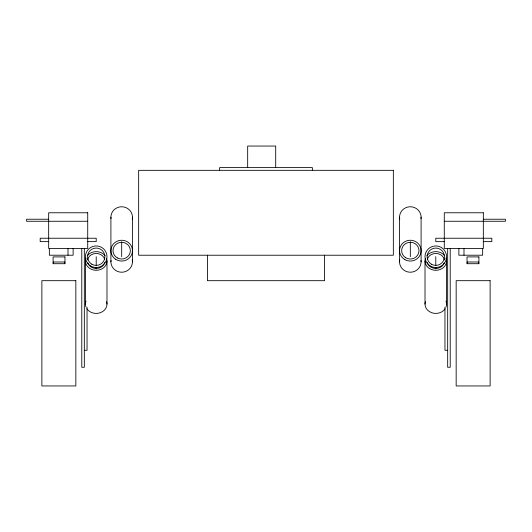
<?xml version="1.0" encoding="UTF-8"?>
<svg xmlns="http://www.w3.org/2000/svg" width="532" height="532" viewBox="0 0 532 532"><rect width="100%" height="100%" fill="white"/><g stroke="black" fill="none" stroke-linecap="round" stroke-linejoin="round"><path stroke-width="0.8" d="M48.671 219.231L26.6 219.231L26.6 221.272L87.72 221.259M483.329 219.231L505.4 219.231L505.4 221.272L444.28 221.259M48.671 241.634L40.186 241.634L40.186 238.236L96.212 238.236L96.212 241.634L87.72 241.634M444.28 241.634L435.788 241.634L435.788 238.236L491.814 238.236L491.814 241.634L483.329 241.634M84.329 350.295L87.042 350.295L87.042 307.17M447.671 350.295L444.958 350.295L444.958 307.17M482.65 248.424L482.65 255.214L458.877 255.214L458.877 248.424M478.714 263.706L478.714 262.003L467.229 262.003L467.229 263.706M463.99 248.424L463.99 255.214M450.218 248.424L450.218 367.273L447.671 367.273L447.671 248.424M446.567 260.966L446.567 304.091M435.788 256.723L435.788 265.701M435.788 267.33L435.788 268.966M425.008 260.966L425.008 304.091M421.098 217.169L421.098 261.817M410.318 241.794L410.318 256.723M399.539 217.169L399.539 261.817M324.58 255.22L324.58 280.69L207.42 280.69L207.42 255.22M312.357 170.326L312.357 167.613L219.643 167.613L219.643 170.326M275.702 167.613L275.702 146.047L247.673 146.047L247.673 167.613M132.461 217.169L132.461 261.817M121.682 241.794L121.682 256.723M110.902 217.169L110.902 261.817M106.992 260.966L106.992 304.091M96.212 256.723L96.212 265.701M96.212 267.33L96.212 268.966M85.433 260.966L85.433 304.091M84.329 248.424L84.329 367.273L81.782 367.273L81.782 248.424M73.123 248.424L73.123 255.214L49.35 255.214L49.35 248.424M68.01 248.424L68.01 255.214M64.771 263.706L64.771 262.003L53.286 262.003L53.286 263.706M399.745 219.204A10.78 10.414 0 0 1 409.966 206.762A10.78 10.414 0 0 1 421.012 218.532M421.012 260.461A10.78 10.414 0 0 1 409.966 272.224A10.78 10.414 0 0 1 399.745 259.789M445.996 301.092A10.78 9.337 0 0 1 445.996 307.09M445.124 308.76A10.78 9.337 0 0 1 431.658 312.716A10.78 9.337 0 0 1 425.374 301.677M445.996 257.96A10.78 9.337 0 0 1 436.14 270.296A10.78 9.337 0 0 1 425.374 258.545M426.824 255.779A10.78 9.337 0 0 1 444.34 255.28M444.16 262.908A8.672 7.508 0 0 1 435.502 268.467A8.672 7.508 0 0 1 427.282 262.429M427.282 259.503A8.672 7.508 0 0 1 436.074 253.465A8.672 7.508 0 0 1 444.38 259.982M110.989 218.532A10.78 10.414 0 0 1 122.034 206.762A10.78 10.414 0 0 1 132.255 219.204M132.255 259.789A10.78 10.414 0 0 1 122.034 272.224A10.78 10.414 0 0 1 110.989 260.461M106.626 301.677A10.78 9.337 0 0 1 100.342 312.716A10.78 9.337 0 0 1 86.876 308.76M86.004 307.09A10.78 9.337 0 0 1 86.004 301.092M106.626 258.545A10.78 9.337 0 0 1 95.86 270.296A10.78 9.337 0 0 1 86.004 257.96M87.66 255.28A10.78 9.337 0 0 1 105.176 255.779M104.718 262.429A8.672 7.508 0 0 1 96.498 268.467A8.672 7.508 0 0 1 87.84 262.908M87.62 259.982A8.672 7.508 0 0 1 95.926 253.465A8.672 7.508 0 0 1 104.718 259.503M393.341 170.326L138.659 170.326L138.659 255.22L393.341 255.22L393.341 170.326M87.72 212.773L48.671 212.773L48.671 248.424L87.72 248.424L87.72 212.773M483.329 212.773L444.28 212.773L444.28 248.424L483.329 248.424L483.329 212.773M64.971 256.909L53.087 256.909L53.087 263.706L64.971 263.706L64.971 256.909M478.913 256.909L467.029 256.909L467.029 263.706L478.913 263.706L478.913 256.909M75.837 280.683L41.882 280.683L41.882 385.953L75.837 385.953L75.837 280.683M490.118 280.683L456.163 280.683L456.163 385.953L490.118 385.953L490.118 280.683M404.925 259.676A10.78 10.414 0 0 0 421.098 250.658A10.78 10.414 0 0 0 404.925 241.634A10.78 10.414 0 0 0 404.925 259.676M405.504 257.614A8.672 8.372 0 0 0 418.97 251.204A8.672 8.372 0 0 0 406.488 243.144A8.672 8.372 0 0 0 405.504 257.614M430.395 266.06A10.78 10.78 0 0 0 446.567 256.723A10.78 10.78 0 0 0 430.395 247.38A10.78 10.78 0 0 0 430.395 266.06M431.452 264.224A8.672 8.672 0 0 0 444.453 256.723A8.672 8.672 0 0 0 431.452 249.215A8.672 8.672 0 0 0 431.452 264.224M115.69 259.317A10.78 10.414 0 0 0 132.441 251.337A10.78 10.414 0 0 0 116.914 241.315A10.78 10.414 0 0 0 115.69 259.317M117.346 257.907A8.672 8.372 0 0 0 130.347 250.658A8.672 8.372 0 0 0 117.346 243.403A8.672 8.372 0 0 0 117.346 257.907M90.819 266.06A10.78 10.78 0 0 0 106.992 256.723A10.78 10.78 0 0 0 90.819 247.38A10.78 10.78 0 0 0 90.819 266.06M91.876 264.224A8.672 8.672 0 0 0 104.884 256.723A8.672 8.672 0 0 0 91.876 249.215A8.672 8.672 0 0 0 91.876 264.224"/></g></svg>
